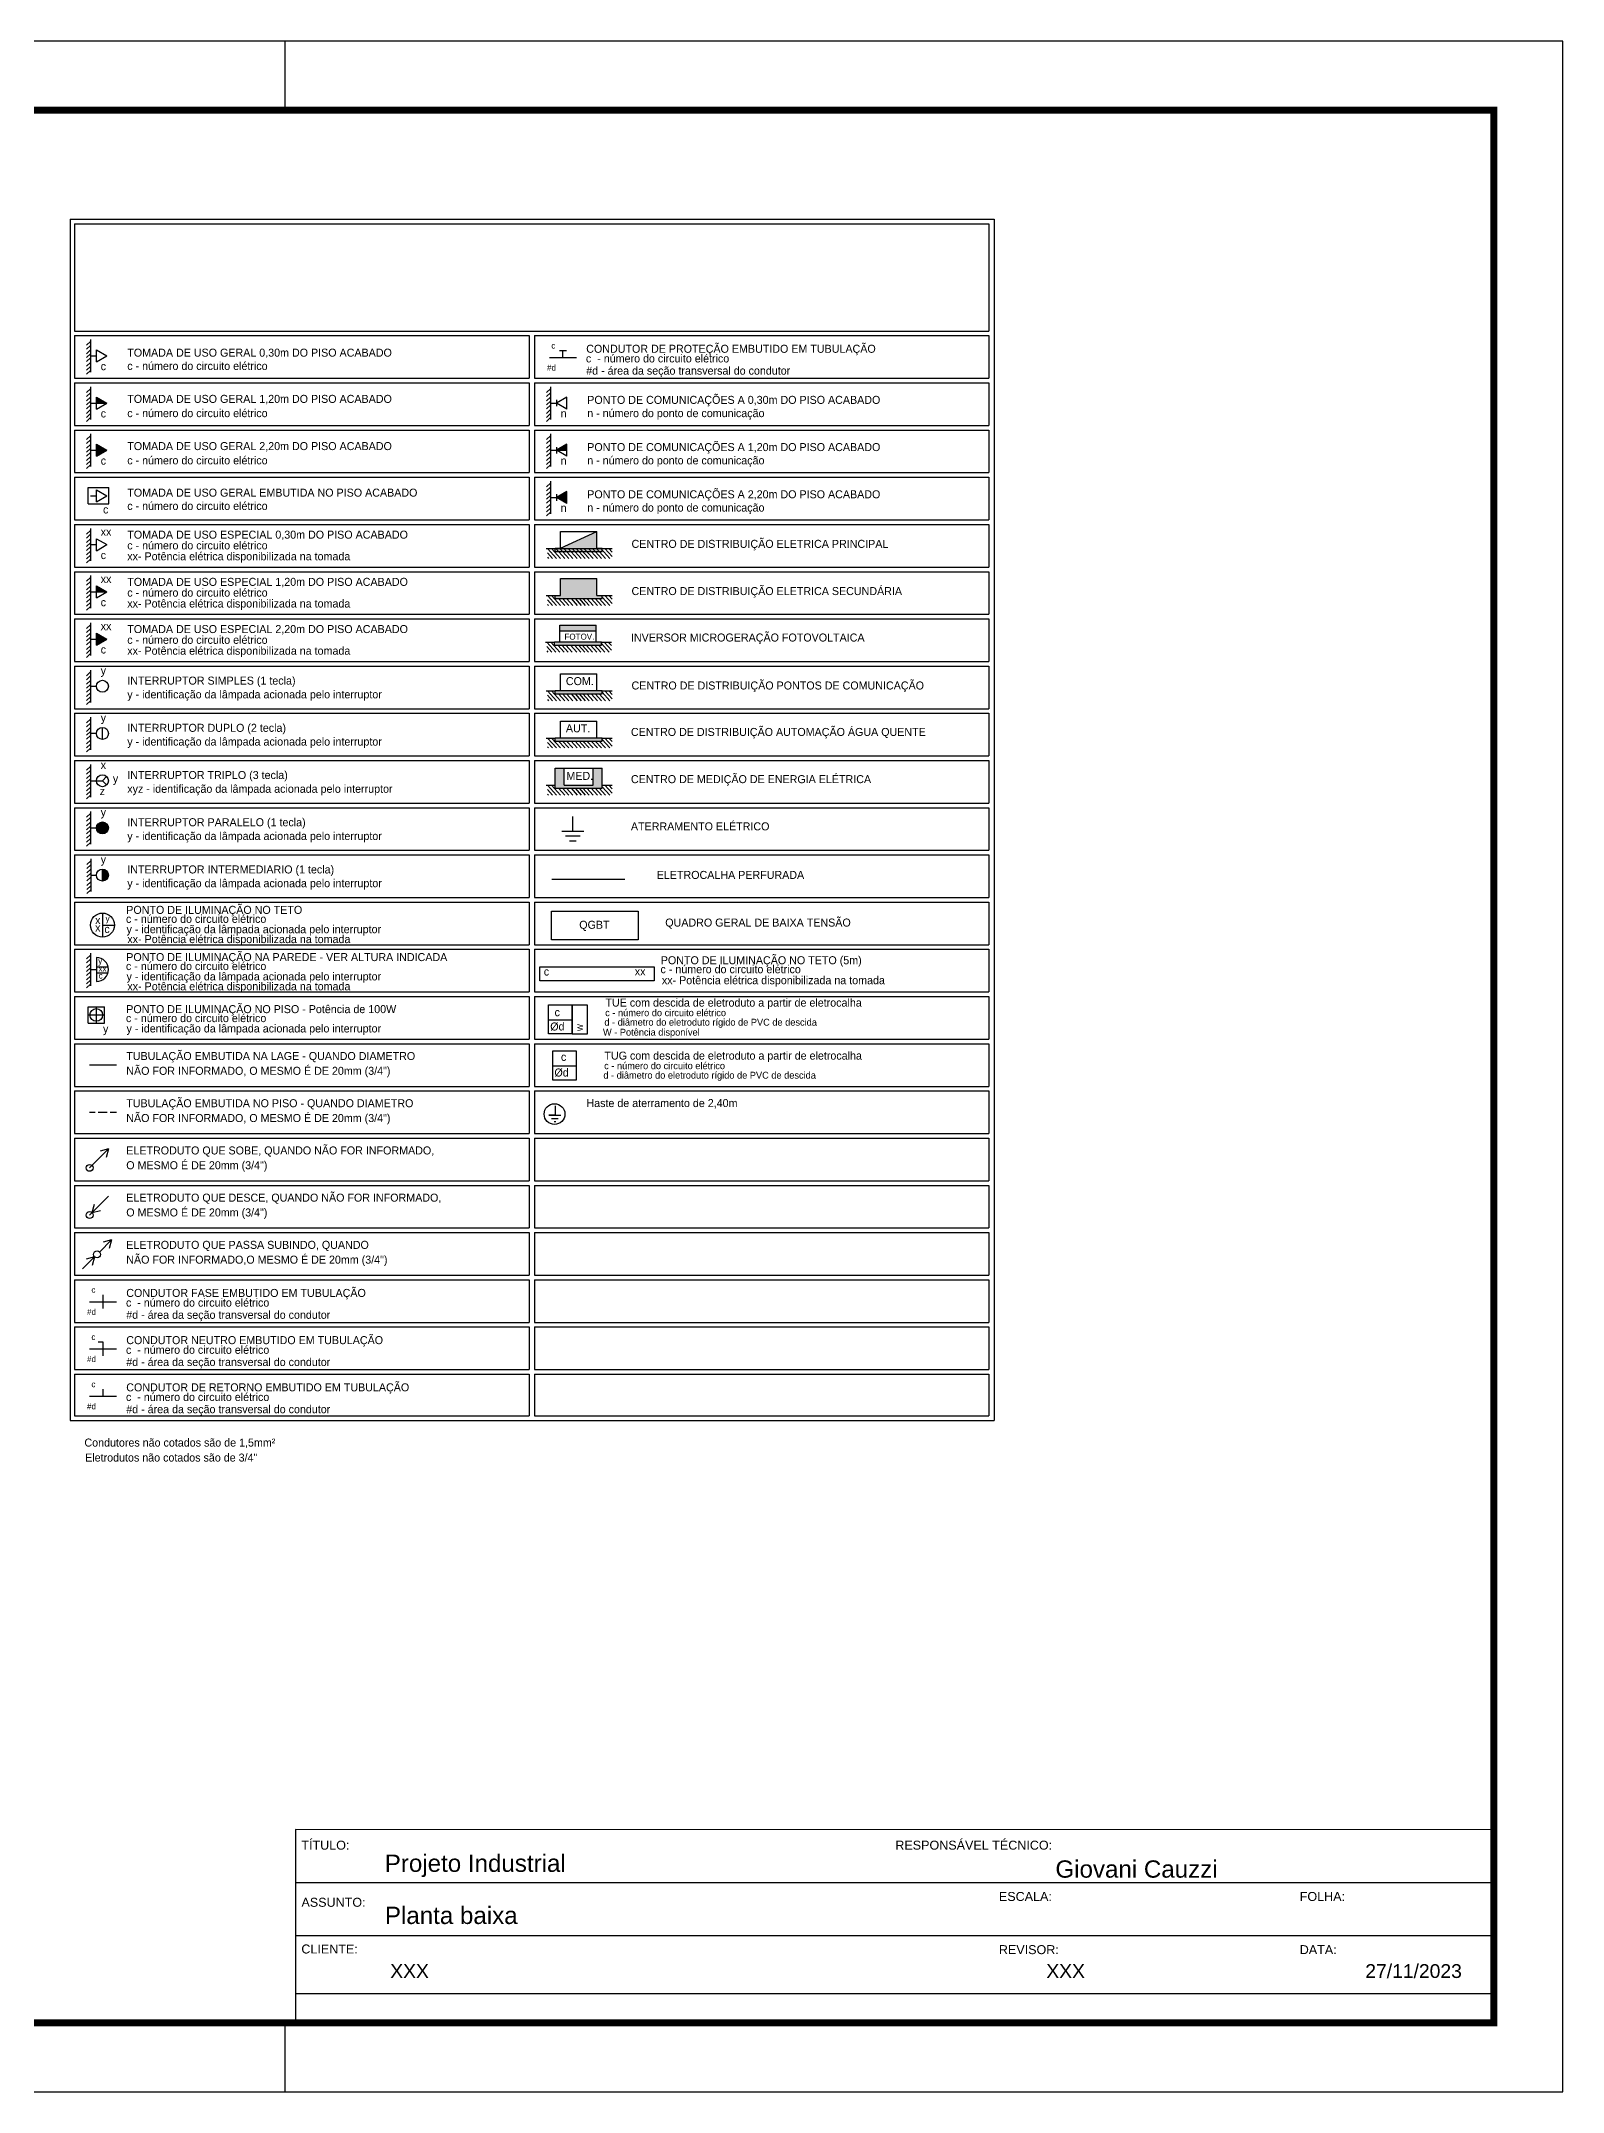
# Model space of a CAD drawing. Extents: x -4780 to 4154, y -1673 to 3208.
# Drawn here: x 304.5 to 524.8, y -515.4 to -218.4 of the extents above; entities that cross this region are included whole.
import ezdxf

# ---------------------------------------------------------------- set-up
doc = ezdxf.new("R2010")
doc.units = 0
doc.header["$MEASUREMENT"] = 0
for name, color, linetype in [('ARQ-FOLHA', 7, 'Continuous'), ('eletrico', 3, 'Continuous'), ('ELETROCALHAS', 3, 'TRACKS'), ('ELÉTRICO', 3, 'Continuous')]:
    doc.layers.add(name, color=color, linetype=linetype)
doc.styles.add('ARIAL', font='txt', dxfattribs={"height": 0.35277})
doc.styles.add('REGUA80', font='GOTHIC.TTF')
doc.linetypes.add('TRACKS', pattern='A,0.15,[130,ltypeshp.shx,S=0.25,R=0,X=0,Y=0],0.15', length=0.3)

# ---------------------------------------------------------------- blocks, each defined once
blk = doc.blocks.new('FOLHA A3')
at = {"layer": 'ARQ-FOLHA'}
for p, q in [((420, 0), (0, 0)), ((235, -10), (235, 0)), ((420, -297), (420, 0)), ((235, -297), (235, -287)), ((0, -297), (420, -297))]:
    blk.add_line(p, q, dxfattribs=at)
at = {"layer": 'ARQ-FOLHA', "const_width": 1}
blk.add_lwpolyline([(410, -10), (25, -10), (25, -287), (410, -287), (410, -10)], dxfattribs=at)
blk = doc.blocks.new('folha Legenda')
at = {"layer": 'eletrico'}
for p, q in [((2333.451, 933.488), (2333.451, 910.966)), ((2333.451, 933.488), (2350.776, 933.488)), ((2333.538, 933.401), (2350.676, 933.401)), ((2333.538, 933.401), (2333.538, 931.393)), ((2350.676, 933.401), (2350.676, 931.393)), ((2350.776, 933.488), (2350.776, 910.966)), ((2333.538, 931.393), (2350.676, 931.393)), ((2333.538, 931.307), (2333.538, 930.508)), ((2333.538, 931.307), (2342.061, 931.307)), ((2342.061, 931.307), (2342.061, 930.508)), ((2342.161, 931.307), (2350.676, 931.307)), ((2342.161, 931.307), (2342.161, 930.508)), ((2350.676, 931.307), (2350.676, 930.508)), ((2333.538, 930.508), (2342.061, 930.508)), ((2333.538, 930.422), (2342.061, 930.422)), ((2333.538, 930.422), (2333.538, 929.623)), ((2342.061, 930.422), (2342.061, 929.623)), ((2342.161, 930.508), (2350.676, 930.508)), ((2342.161, 930.422), (2350.676, 930.422)), ((2342.161, 930.422), (2342.161, 929.623)), ((2350.676, 930.422), (2350.676, 929.623)), ((2333.538, 929.623), (2342.061, 929.623)), ((2333.538, 929.537), (2342.061, 929.537)), ((2333.538, 929.537), (2333.538, 928.738)), ((2342.061, 929.537), (2342.061, 928.738)), ((2342.161, 929.623), (2350.676, 929.623)), ((2342.161, 929.537), (2350.676, 929.537)), ((2342.161, 929.537), (2342.161, 928.738)), ((2350.676, 929.537), (2350.676, 928.738)), ((2333.538, 928.738), (2342.061, 928.738)), ((2342.161, 928.738), (2350.676, 928.738)), ((2333.538, 928.651), (2342.061, 928.651)), ((2333.538, 928.651), (2333.538, 927.853)), ((2342.061, 928.651), (2342.061, 927.853)), ((2342.161, 928.651), (2350.676, 928.651)), ((2342.161, 928.651), (2342.161, 927.853)), ((2350.676, 928.651), (2350.676, 927.853)), ((2333.538, 927.853), (2342.061, 927.853)), ((2333.538, 927.766), (2342.061, 927.766)), ((2333.538, 927.766), (2333.538, 926.967)), ((2342.061, 927.766), (2342.061, 926.967)), ((2342.161, 927.853), (2350.676, 927.853)), ((2342.161, 927.766), (2350.676, 927.766)), ((2342.161, 927.766), (2342.161, 926.967)), ((2350.676, 927.766), (2350.676, 926.967)), ((2333.538, 926.967), (2342.061, 926.967)), ((2333.538, 926.881), (2342.061, 926.881)), ((2333.538, 926.881), (2333.538, 926.082)), ((2342.061, 926.881), (2342.061, 926.082)), ((2342.161, 926.967), (2350.676, 926.967)), ((2342.161, 926.881), (2350.676, 926.881)), ((2342.161, 926.881), (2342.161, 926.082)), ((2350.676, 926.881), (2350.676, 926.082)), ((2333.538, 926.082), (2342.061, 926.082)), ((2342.161, 926.082), (2350.676, 926.082)), ((2333.538, 925.996), (2342.061, 925.996)), ((2333.538, 925.996), (2333.538, 925.197)), ((2342.061, 925.996), (2342.061, 925.197)), ((2342.161, 925.996), (2350.676, 925.996)), ((2342.161, 925.996), (2342.161, 925.197)), ((2350.676, 925.996), (2350.676, 925.197)), ((2333.538, 925.197), (2342.061, 925.197)), ((2333.538, 925.111), (2342.061, 925.111)), ((2333.538, 925.111), (2333.538, 924.312)), ((2342.061, 925.111), (2342.061, 924.312)), ((2342.161, 925.197), (2350.676, 925.197)), ((2342.161, 925.111), (2350.676, 925.111)), ((2342.161, 925.111), (2342.161, 924.312)), ((2350.676, 925.111), (2350.676, 924.312)), ((2333.538, 924.312), (2342.061, 924.312)), ((2333.538, 924.226), (2342.061, 924.226)), ((2333.538, 924.226), (2333.538, 923.427)), ((2342.061, 924.226), (2342.061, 923.427)), ((2342.161, 924.312), (2350.676, 924.312)), ((2342.161, 924.226), (2350.676, 924.226)), ((2342.161, 924.226), (2342.161, 923.427)), ((2350.676, 924.226), (2350.676, 923.427)), ((2333.538, 923.427), (2342.061, 923.427)), ((2333.538, 923.341), (2342.061, 923.341)), ((2333.538, 923.341), (2333.538, 922.542)), ((2342.061, 923.341), (2342.061, 922.542)), ((2342.161, 923.427), (2350.676, 923.427)), ((2342.161, 923.341), (2350.676, 923.341)), ((2342.161, 923.341), (2342.161, 922.542)), ((2350.676, 923.341), (2350.676, 922.542)), ((2333.538, 922.542), (2342.061, 922.542)), ((2333.538, 922.455), (2342.061, 922.455)), ((2333.538, 922.455), (2333.538, 921.657)), ((2342.061, 922.455), (2342.061, 921.657)), ((2342.161, 922.542), (2350.676, 922.542)), ((2342.161, 922.455), (2350.676, 922.455)), ((2342.161, 922.455), (2342.161, 921.657)), ((2350.676, 922.455), (2350.676, 921.657)), ((2333.538, 921.657), (2342.061, 921.657)), ((2333.538, 921.57), (2342.061, 921.57)), ((2333.538, 921.57), (2333.538, 920.771)), ((2342.061, 921.57), (2342.061, 920.771)), ((2342.161, 921.657), (2350.676, 921.657)), ((2342.161, 921.57), (2350.676, 921.57)), ((2342.161, 921.57), (2342.161, 920.771)), ((2350.676, 921.57), (2350.676, 920.771)), ((2333.538, 920.771), (2342.061, 920.771)), ((2333.538, 920.685), (2342.061, 920.685)), ((2333.538, 920.685), (2333.538, 919.886)), ((2342.061, 920.685), (2342.061, 919.886)), ((2342.161, 920.771), (2350.676, 920.771)), ((2342.161, 920.685), (2350.676, 920.685)), ((2342.161, 920.685), (2342.161, 919.886)), ((2350.676, 920.685), (2350.676, 919.886)), ((2333.538, 919.886), (2342.061, 919.886)), ((2342.161, 919.886), (2350.676, 919.886)), ((2333.538, 919.8), (2342.061, 919.8)), ((2333.538, 919.8), (2333.538, 919.001)), ((2342.061, 919.8), (2342.061, 919.001)), ((2342.161, 919.8), (2350.676, 919.8)), ((2342.161, 919.8), (2342.161, 919.001)), ((2350.676, 919.8), (2350.676, 919.001)), ((2333.538, 919.001), (2342.061, 919.001)), ((2333.538, 918.915), (2342.061, 918.915)), ((2333.538, 918.915), (2333.538, 918.116)), ((2342.061, 918.915), (2342.061, 918.116)), ((2342.161, 919.001), (2350.676, 919.001)), ((2342.161, 918.915), (2350.676, 918.915)), ((2342.161, 918.915), (2342.161, 918.116)), ((2350.676, 918.915), (2350.676, 918.116)), ((2333.538, 918.116), (2342.061, 918.116)), ((2333.538, 918.03), (2342.061, 918.03)), ((2333.538, 918.03), (2333.538, 917.231)), ((2342.061, 918.03), (2342.061, 917.231)), ((2342.161, 918.116), (2350.676, 918.116)), ((2342.161, 918.03), (2350.676, 918.03)), ((2342.161, 918.03), (2342.161, 917.231)), ((2350.676, 918.03), (2350.676, 917.231)), ((2333.538, 917.231), (2342.061, 917.231)), ((2342.161, 917.231), (2350.676, 917.231)), ((2333.538, 917.144), (2342.061, 917.144)), ((2333.538, 917.144), (2333.538, 916.346)), ((2342.061, 917.144), (2342.061, 916.346)), ((2342.161, 917.144), (2350.676, 917.144)), ((2342.161, 917.144), (2342.161, 916.346)), ((2350.676, 917.144), (2350.676, 916.346)), ((2333.538, 916.346), (2342.061, 916.346)), ((2333.538, 916.259), (2342.061, 916.259)), ((2333.538, 916.259), (2333.538, 915.461)), ((2342.061, 916.259), (2342.061, 915.461)), ((2342.161, 916.346), (2350.676, 916.346)), ((2342.161, 916.259), (2350.676, 916.259)), ((2342.161, 916.259), (2342.161, 915.461)), ((2350.676, 916.259), (2350.676, 915.461)), ((2333.538, 915.461), (2342.061, 915.461)), ((2333.538, 915.374), (2342.061, 915.374)), ((2333.538, 915.374), (2333.538, 914.575)), ((2342.061, 915.374), (2342.061, 914.575)), ((2342.161, 915.461), (2350.676, 915.461)), ((2342.161, 915.374), (2350.676, 915.374)), ((2342.161, 915.374), (2342.161, 914.575)), ((2350.676, 915.374), (2350.676, 914.575)), ((2333.538, 914.575), (2342.061, 914.575)), ((2333.538, 914.489), (2342.061, 914.489)), ((2333.538, 914.489), (2333.538, 913.69)), ((2342.061, 914.489), (2342.061, 913.69)), ((2342.161, 914.575), (2350.676, 914.575)), ((2342.161, 914.489), (2350.676, 914.489)), ((2342.161, 914.489), (2342.161, 913.69)), ((2350.676, 914.489), (2350.676, 913.69)), ((2333.538, 913.69), (2342.061, 913.69)), ((2333.538, 913.604), (2342.061, 913.604)), ((2333.538, 913.604), (2333.538, 912.805)), ((2342.061, 913.604), (2342.061, 912.805)), ((2342.161, 913.69), (2350.676, 913.69)), ((2342.161, 913.604), (2350.676, 913.604)), ((2342.161, 913.604), (2342.161, 912.805)), ((2350.676, 913.604), (2350.676, 912.805)), ((2333.538, 912.805), (2342.061, 912.805)), ((2333.538, 912.719), (2342.061, 912.719)), ((2333.538, 912.719), (2333.538, 911.92)), ((2342.061, 912.719), (2342.061, 911.92)), ((2342.161, 912.805), (2350.676, 912.805)), ((2342.161, 912.719), (2350.676, 912.719)), ((2342.161, 912.719), (2342.161, 911.92)), ((2350.676, 912.719), (2350.676, 911.92)), ((2333.538, 911.92), (2342.061, 911.92)), ((2333.538, 911.834), (2342.061, 911.834)), ((2333.538, 911.834), (2333.538, 911.052)), ((2342.061, 911.834), (2342.061, 911.052)), ((2342.161, 911.92), (2350.676, 911.92)), ((2342.161, 911.834), (2342.161, 911.052)), ((2342.161, 911.834), (2350.676, 911.834)), ((2342.161, 911.834), (2342.161, 911.052)), ((2350.676, 911.834), (2350.676, 911.052)), ((2333.538, 911.052), (2342.061, 911.052)), ((2342.161, 911.052), (2350.676, 911.052)), ((2333.451, 910.966), (2350.776, 910.966))]:
    blk.add_line(p, q, dxfattribs=at)
blk = doc.blocks.new('parede')
at = {"layer": 'eletrico'}
for p, q in [((2333.834, 931.196), (2333.758, 931.127)), ((2333.834, 931.122), (2333.758, 931.052)), ((2333.834, 931.038), (2333.758, 930.968)), ((2333.834, 931.233), (2333.834, 930.622)), ((2333.834, 930.963), (2333.758, 930.894)), ((2333.834, 930.888), (2333.758, 930.819)), ((2333.834, 930.804), (2333.758, 930.735)), ((2333.834, 930.73), (2333.758, 930.66)), ((2333.834, 930.655), (2333.758, 930.585))]:
    blk.add_line(p, q, dxfattribs=at)
blk = doc.blocks.new('tomada 0.3m')
at = {"layer": 'eletrico'}
for p, q in [((2333.947, 930.815), (2333.947, 931.04)), ((2333.947, 931.04), (2334.141, 930.928)), ((2333.834, 930.928), (2333.947, 930.928)), ((2333.947, 930.815), (2334.141, 930.928))]:
    blk.add_line(p, q, dxfattribs=at)
blk = doc.blocks.new('tomada 1.2m')
at = {"layer": 'eletrico'}
h = blk.add_hatch(color=256, dxfattribs=at)
h.dxf.hatch_style = 1
h.paths.add_polyline_path([(2334.141, 930.043), (2333.947, 930.155), (2333.947, 930.043)])
for p, q in [((2333.834, 930.043), (2334.141, 930.043)), ((2333.947, 929.93), (2333.947, 930.155)), ((2333.947, 930.155), (2334.141, 930.043)), ((2333.947, 929.93), (2334.141, 930.043))]:
    blk.add_line(p, q, dxfattribs=at)
blk = doc.blocks.new('tomada 2.2m')
at = {"layer": 'eletrico'}
h = blk.add_hatch(color=256, dxfattribs=at)
h.dxf.hatch_style = 1
h.paths.add_polyline_path([(2333.947, 929.27), (2333.947, 929.045), (2334.141, 929.157)])
for p, q in [((2333.834, 929.157), (2333.947, 929.157)), ((2333.947, 929.045), (2333.947, 929.27)), ((2333.947, 929.27), (2334.141, 929.157)), ((2333.947, 929.045), (2334.141, 929.157))]:
    blk.add_line(p, q, dxfattribs=at)
blk = doc.blocks.new('interruptor simples')
at = {"layer": 'eletrico'}
blk.add_line((2333.834, 925.617), (2333.947, 925.617), dxfattribs=at)
blk.add_circle((2334.059, 925.617), 0.112, dxfattribs=at)
blk = doc.blocks.new('interruptor paralelo')
at = {"layer": 'eletrico'}
h = blk.add_hatch(color=256, dxfattribs=at)
h.dxf.hatch_style = 1
h.paths.add_polyline_path([(2334.171, 922.961, 1), (2333.947, 922.961, 1)])
blk.add_line((2333.834, 922.961), (2333.947, 922.961), dxfattribs=at)
blk.add_circle((2334.059, 922.961), 0.112, dxfattribs=at)
blk = doc.blocks.new('interruptor intermediario')
at = {"layer": 'eletrico'}
h = blk.add_hatch(color=256, dxfattribs=at)
h.dxf.hatch_style = 1
h.paths.add_polyline_path([(2334.059, 922.189), (2334.059, 921.964, 0.414214), (2334.171, 922.076, 0.414214)])
for p, q in [((2334.059, 921.964), (2334.059, 922.189)), ((2333.834, 922.076), (2333.947, 922.076))]:
    blk.add_line(p, q, dxfattribs=at)
blk.add_circle((2334.059, 922.076), 0.112, dxfattribs=at)
blk = doc.blocks.new('ponto de iluminação no teto')
at = {"layer": 'eletrico'}
for p, q in [((2334.059, 921.365), (2334.059, 920.915)), ((2334.059, 921.14), (2334.284, 921.14))]:
    blk.add_line(p, q, dxfattribs=at)
blk.add_circle((2334.059, 921.14), 0.225, dxfattribs=at)
blk = doc.blocks.new('ponto de iluminação na parede')
at = {"layer": 'eletrico'}
for p, q in [((2333.834, 920.306), (2333.947, 920.306)), ((2333.947, 920.531), (2333.947, 920.081)), ((2333.947, 920.36), (2334.165, 920.36)), ((2333.947, 920.245), (2334.163, 920.245))]:
    blk.add_line(p, q, dxfattribs=at)
blk.add_arc((2333.947, 920.306), 0.225, 270, 90, dxfattribs=at)
blk = doc.blocks.new('eletroduto que sobe')
at = {"layer": 'eletrico'}
for p, q in [((2333.819, 917.473), (2334.174, 917.828)), ((2334.174, 917.828), (2334.014, 917.785)), ((2334.174, 917.828), (2334.131, 917.668))]:
    blk.add_line(p, q, dxfattribs=at)
blk.add_circle((2333.819, 917.473), 0.0643, dxfattribs=at)
blk = doc.blocks.new('eletroduto que desce')
at = {"layer": 'eletrico'}
for p, q in [((2333.819, 916.588), (2334.174, 916.942)), ((2333.864, 916.633), (2333.907, 916.793)), ((2333.864, 916.633), (2334.024, 916.676))]:
    blk.add_line(p, q, dxfattribs=at)
blk.add_circle((2333.819, 916.588), 0.0643, dxfattribs=at)
blk = doc.blocks.new('eletroduto que passa subindo')
at = {"layer": 'eletrico'}
for p, q in [((2334.003, 915.895), (2334.23, 916.122)), ((2334.23, 916.122), (2334.07, 916.08)), ((2334.23, 916.122), (2334.187, 915.963)), ((2333.685, 915.578), (2333.912, 915.805)), ((2333.912, 915.805), (2333.752, 915.762)), ((2333.912, 915.805), (2333.869, 915.645))]:
    blk.add_line(p, q, dxfattribs=at)
blk.add_circle((2333.958, 915.85), 0.0643, dxfattribs=at)
blk = doc.blocks.new('ponto comunicacao 30cm')
at = {"layer": 'eletrico'}
for p, q in [((2342.764, 931.04), (2342.57, 930.928)), ((2342.764, 930.815), (2342.764, 931.04)), ((2342.457, 930.928), (2342.57, 930.928)), ((2342.764, 930.815), (2342.57, 930.928)), ((2342.571, 930.988), (2342.571, 930.868))]:
    blk.add_line(p, q, dxfattribs=at)
blk = doc.blocks.new('ponto comunicacao 120cm')
at = {"layer": 'eletrico'}
h = blk.add_hatch(color=256, dxfattribs=at)
h.dxf.hatch_style = 1
h.paths.add_polyline_path([(2342.764, 930.155), (2342.571, 930.043), (2342.571, 930.043), (2342.764, 930.043)])
for p, q in [((2342.457, 930.043), (2342.764, 930.043)), ((2342.764, 930.155), (2342.57, 930.043)), ((2342.764, 929.93), (2342.57, 930.043)), ((2342.571, 930.102), (2342.571, 929.983)), ((2342.764, 929.93), (2342.764, 930.155))]:
    blk.add_line(p, q, dxfattribs=at)
blk = doc.blocks.new('ponto comunicacao 220cm')
at = {"layer": 'eletrico'}
h = blk.add_hatch(color=256, dxfattribs=at)
h.dxf.hatch_style = 1
h.paths.add_polyline_path([(2342.764, 929.27), (2342.571, 929.158), (2342.571, 929.157), (2342.764, 929.045)])
for p, q in [((2342.457, 929.157), (2342.57, 929.157)), ((2342.764, 929.27), (2342.57, 929.157)), ((2342.764, 929.045), (2342.57, 929.157)), ((2342.571, 929.217), (2342.571, 929.097)), ((2342.764, 929.045), (2342.764, 929.27))]:
    blk.add_line(p, q, dxfattribs=at)
blk = doc.blocks.new('tomada no piso')
at = {"layer": 'eletrico'}
for p, q in [((2333.789, 928.46), (2334.179, 928.46)), ((2333.789, 928.153), (2333.789, 928.46)), ((2333.947, 928.191), (2333.947, 928.415)), ((2333.947, 928.415), (2334.141, 928.303)), ((2334.179, 928.153), (2334.179, 928.46)), ((2333.789, 928.153), (2334.179, 928.153)), ((2333.834, 928.303), (2333.947, 928.303)), ((2333.947, 928.191), (2334.141, 928.303))]:
    blk.add_line(p, q, dxfattribs=at)
blk = doc.blocks.new('CD eletrica principal')
at = {"layer": 'eletrico'}
h = blk.add_hatch(color=256, dxfattribs=at)
h.dxf.hatch_style = 1
h.paths.add_polyline_path([(2343.237, 928.064), (2343.237, 928.124), (2343.135, 928.124), (2343.135, 928.44), (2342.457, 928.124), (2342.355, 928.124), (2342.355, 928.064)])
for p, q in [((2342.457, 928.44), (2343.135, 928.44)), ((2342.457, 928.124), (2342.457, 928.44)), ((2342.457, 928.124), (2343.135, 928.44)), ((2343.135, 928.124), (2343.135, 928.44)), ((2342.355, 928.124), (2342.457, 928.124)), ((2342.355, 928.064), (2342.355, 928.124)), ((2342.355, 928.064), (2343.237, 928.064)), ((2343.135, 928.124), (2343.237, 928.124)), ((2343.237, 928.064), (2343.237, 928.124))]:
    blk.add_line(p, q, dxfattribs=at)
blk = doc.blocks.new('cd eletrica secundaria')
at = {"layer": 'eletrico'}
h = blk.add_hatch(color=256, dxfattribs=at)
h.dxf.hatch_style = 1
h.paths.add_polyline_path([(2342.457, 927.555), (2342.457, 927.239), (2342.355, 927.239), (2342.355, 927.179), (2343.237, 927.179), (2343.237, 927.239), (2343.135, 927.239), (2343.135, 927.555)])
for p, q in [((2342.457, 927.555), (2343.135, 927.555)), ((2342.457, 927.239), (2342.457, 927.555)), ((2343.135, 927.239), (2343.135, 927.555)), ((2342.355, 927.239), (2342.457, 927.239)), ((2342.355, 927.179), (2342.355, 927.239)), ((2342.355, 927.179), (2343.237, 927.179)), ((2343.135, 927.239), (2343.237, 927.239)), ((2343.237, 927.179), (2343.237, 927.239))]:
    blk.add_line(p, q, dxfattribs=at)
blk = doc.blocks.new('Central de comunicações')
at = {"layer": 'eletrico'}
h = blk.add_hatch(color=256, dxfattribs=at)
h.dxf.hatch_style = 1
h.paths.add_polyline_path([(2342.546, 926.349), (2342.546, 926.289), (2343.428, 926.289), (2343.428, 926.349), (2343.326, 926.349)])
for p, q in [((2342.648, 926.665), (2343.326, 926.665)), ((2342.648, 926.349), (2342.648, 926.665)), ((2343.326, 926.349), (2343.326, 926.665)), ((2342.546, 926.349), (2343.326, 926.349)), ((2342.546, 926.289), (2342.546, 926.349)), ((2342.546, 926.289), (2343.428, 926.289)), ((2343.326, 926.349), (2343.428, 926.349)), ((2343.428, 926.289), (2343.428, 926.349))]:
    blk.add_line(p, q, dxfattribs=at)
at = {"layer": 'eletrico', "style": 'REGUA80'}
blk.add_text('COM.', height=0.15, dxfattribs=at).set_placement((2342.747, 926.453))
blk = doc.blocks.new('Central de automação')
at = {"layer": 'eletrico'}
h = blk.add_hatch(color=256, dxfattribs=at)
h.dxf.hatch_style = 1
h.paths.add_polyline_path([(2342.546, 925.464), (2342.546, 925.404), (2343.428, 925.404), (2343.428, 925.464), (2343.326, 925.464)])
for p, q in [((2342.648, 925.78), (2343.326, 925.78)), ((2342.648, 925.464), (2342.648, 925.78)), ((2343.326, 925.464), (2343.326, 925.78)), ((2342.546, 925.464), (2343.326, 925.464)), ((2342.546, 925.404), (2342.546, 925.464)), ((2342.546, 925.404), (2343.428, 925.404)), ((2343.326, 925.464), (2343.428, 925.464)), ((2343.428, 925.404), (2343.428, 925.464))]:
    blk.add_line(p, q, dxfattribs=at)
at = {"layer": 'eletrico', "style": 'REGUA80'}
blk.add_text('AUT.', height=0.15, dxfattribs=at).set_placement((2342.747, 925.568))
blk = doc.blocks.new('Inversor geração  fotovoltaica')
at = {"layer": 'eletrico'}
h = blk.add_hatch(color=256, dxfattribs=at)
h.dxf.hatch_style = 1
h.paths.add_polyline_path([(2342.648, 926.823), (2342.648, 926.716), (2343.326, 926.716), (2343.326, 926.823)])
h = blk.add_hatch(color=256, dxfattribs=at)
h.dxf.hatch_style = 1
h.paths.add_polyline_path([(2342.546, 926.506), (2342.546, 926.447), (2343.428, 926.447), (2343.428, 926.506), (2343.326, 926.506)])
for p, q in [((2342.648, 926.823), (2343.326, 926.823)), ((2342.648, 926.506), (2342.648, 926.823)), ((2343.326, 926.506), (2343.326, 926.823)), ((2342.377, 926.504), (2342.546, 926.504)), ((2342.4, 926.504), (2342.57, 926.317)), ((2342.4, 926.421), (2342.495, 926.317)), ((2342.475, 926.504), (2342.644, 926.317)), ((2342.546, 926.506), (2343.326, 926.506)), ((2342.546, 926.447), (2342.546, 926.506)), ((2342.546, 926.447), (2343.428, 926.447)), ((2342.61, 926.447), (2342.728, 926.317)), ((2342.648, 926.716), (2343.326, 926.716)), ((2342.685, 926.447), (2342.803, 926.317)), ((2342.76, 926.447), (2342.878, 926.317)), ((2342.844, 926.447), (2342.962, 926.317)), ((2342.919, 926.447), (2343.036, 926.317)), ((2342.994, 926.447), (2343.111, 926.317)), ((2343.063, 926.447), (2343.181, 926.317)), ((2343.138, 926.447), (2343.256, 926.317)), ((2343.222, 926.447), (2343.339, 926.317)), ((2343.296, 926.447), (2343.414, 926.317)), ((2343.326, 926.506), (2343.428, 926.506)), ((2343.371, 926.447), (2343.489, 926.317)), ((2343.428, 926.447), (2343.428, 926.506)), ((2343.428, 926.504), (2343.615, 926.504)), ((2343.428, 926.476), (2343.573, 926.317)), ((2343.478, 926.504), (2343.615, 926.353)), ((2343.553, 926.504), (2343.615, 926.436)), ((2342.4, 926.339), (2342.42, 926.317))]:
    blk.add_line(p, q, dxfattribs=at)
at = {"layer": 'eletrico', "style": 'REGUA80'}
blk.add_text('FOTOV.', height=0.1125, dxfattribs=at).set_placement((2342.732, 926.549))
blk = doc.blocks.new('Centro de medição')
at = {"layer": 'eletrico'}
h = blk.add_hatch(color=256, dxfattribs=at)
h.dxf.hatch_style = 1
h.paths.add_polyline_path([(2342.546, 923.765), (2342.546, 923.705), (2343.428, 923.705), (2343.428, 923.765), (2343.428, 924.081), (2343.257, 924.081), (2343.257, 923.765), (2342.717, 923.765), (2342.717, 924.081), (2342.546, 924.081)])
for p, q in [((2342.546, 924.081), (2343.428, 924.081)), ((2342.546, 923.765), (2342.546, 924.081)), ((2342.546, 923.705), (2342.546, 923.765)), ((2342.546, 923.705), (2343.428, 923.705)), ((2342.717, 923.765), (2342.717, 924.081)), ((2342.717, 923.765), (2343.257, 923.765)), ((2343.257, 923.765), (2343.257, 924.081)), ((2343.428, 923.765), (2343.428, 924.081)), ((2343.428, 923.705), (2343.428, 923.765))]:
    blk.add_line(p, q, dxfattribs=at)
at = {"layer": 'eletrico', "style": 'REGUA80'}
blk.add_text('MED.', height=0.15, dxfattribs=at).set_placement((2342.757, 923.863))
blk = doc.blocks.new('aterramento')
at = {"layer": 'eletrico'}
for p, q in [((2342.878, 922.903), (2342.878, 923.174)), ((2342.67, 922.903), (2343.086, 922.903)), ((2342.741, 922.812), (2343.014, 922.812)), ((2342.812, 922.72), (2342.943, 922.72))]:
    blk.add_line(p, q, dxfattribs=at)
blk = doc.blocks.new('interruptor duplo')
at = {"layer": 'eletrico'}
for p, q in [((2359.466, 923.847), (2359.353, 923.847)), ((2359.578, 923.734), (2359.578, 923.959))]:
    blk.add_line(p, q, dxfattribs=at)
blk.add_circle((2359.578, 923.847), 0.112, dxfattribs=at)
blk = doc.blocks.new('iluminacao de piso')
at = {"layer": 'eletrico'}
for p, q in [((2359.308, 918.723), (2359.615, 918.723)), ((2359.308, 918.417), (2359.308, 918.723)), ((2359.462, 918.723), (2359.462, 918.417)), ((2359.615, 918.417), (2359.615, 918.723)), ((2359.308, 918.57), (2359.615, 918.57)), ((2359.308, 918.417), (2359.615, 918.417))]:
    blk.add_line(p, q, dxfattribs=at)
blk.add_circle((2359.462, 918.57), 0.119, dxfattribs=at)

msp = doc.modelspace()

# ---------------------------------------------------------------- linework, layer by layer
at = {"layer": 'ARQ-FOLHA'}
for p, q in [((514.82, -477.47), (341.32, -477.433)), ((341.32, -477.433), (341.32, -505.424)), ((514.842, -485.133), (341.32, -485.133)), ((514.711, -492.833), (341.32, -492.833)), ((514.82, -501.235), (341.32, -501.235))]:
    msp.add_line(p, q, dxfattribs=at)
at = {"layer": 'eletrico'}
for p, q in [((378.095, -264.269), (381.972, -264.269)), ((380.53, -263.276), (379.537, -263.276)), ((380.034, -264.269), (380.034, -263.276)), ((377.596, -291.897), (387.154, -291.897)), ((377.772, -291.897), (379.082, -293.34)), ((377.772, -292.534), (378.504, -293.34)), ((377.772, -293.17), (377.926, -293.34)), ((378.35, -291.897), (379.66, -293.34)), ((378.997, -291.897), (380.307, -293.34)), ((379.575, -291.897), (380.885, -293.34)), ((380.153, -291.897), (381.463, -293.34)), ((380.8, -291.897), (382.11, -293.34)), ((381.378, -291.897), (382.688, -293.34)), ((381.956, -291.897), (383.266, -293.34)), ((382.492, -291.897), (383.802, -293.34)), ((383.07, -291.897), (384.381, -293.34)), ((383.717, -291.897), (385.027, -293.34)), ((384.295, -291.897), (385.605, -293.34)), ((384.873, -291.897), (386.184, -293.34)), ((385.52, -291.897), (386.83, -293.34)), ((386.098, -291.897), (387.154, -293.06)), ((386.676, -291.897), (387.154, -292.424)), ((377.596, -298.734), (378.898, -298.734)), ((377.772, -298.734), (379.082, -300.176)), ((377.772, -299.37), (378.504, -300.176)), ((378.35, -298.734), (379.66, -300.176)), ((379.398, -299.175), (380.307, -300.176)), ((379.976, -299.175), (380.885, -300.176)), ((380.554, -299.175), (381.463, -300.176)), ((381.201, -299.175), (382.11, -300.176)), ((381.779, -299.175), (382.688, -300.176)), ((382.357, -299.175), (383.266, -300.176)), ((382.893, -299.175), (383.802, -300.176)), ((383.471, -299.175), (384.381, -300.176)), ((384.118, -299.175), (385.027, -300.176)), ((384.696, -299.175), (385.605, -300.176)), ((385.274, -299.175), (386.184, -300.176)), ((385.715, -298.734), (387.154, -298.734)), ((385.715, -298.949), (386.83, -300.176)), ((386.098, -298.734), (387.154, -299.896)), ((386.676, -298.734), (387.154, -299.26)), ((377.772, -300.006), (377.926, -300.176)), ((377.596, -312.522), (378.898, -312.522)), ((377.772, -312.522), (379.082, -313.964)), ((377.772, -313.158), (378.504, -313.964)), ((377.772, -313.794), (377.926, -313.964)), ((378.35, -312.522), (379.66, -313.964)), ((379.398, -312.964), (380.307, -313.964)), ((379.976, -312.964), (380.885, -313.964)), ((380.554, -312.964), (381.463, -313.964)), ((381.201, -312.964), (382.11, -313.964)), ((381.779, -312.964), (382.688, -313.964)), ((382.357, -312.964), (383.266, -313.964)), ((382.893, -312.964), (383.802, -313.964)), ((383.471, -312.964), (384.381, -313.964)), ((384.118, -312.964), (385.027, -313.964)), ((384.696, -312.964), (385.605, -313.964)), ((385.274, -312.964), (386.184, -313.964)), ((385.715, -312.522), (387.154, -312.522)), ((385.715, -312.737), (386.83, -313.964)), ((386.098, -312.522), (387.154, -313.684)), ((386.676, -312.522), (387.154, -313.048)), ((377.596, -319.358), (378.898, -319.358)), ((377.772, -319.358), (379.082, -320.8)), ((377.772, -319.994), (378.504, -320.8)), ((377.772, -320.63), (377.926, -320.8)), ((378.35, -319.358), (379.66, -320.8)), ((379.398, -319.8), (380.307, -320.8)), ((379.976, -319.8), (380.885, -320.8)), ((380.554, -319.8), (381.463, -320.8)), ((381.201, -319.8), (382.11, -320.8)), ((381.779, -319.8), (382.688, -320.8)), ((382.357, -319.8), (383.266, -320.8)), ((382.893, -319.8), (383.802, -320.8)), ((383.471, -319.8), (384.381, -320.8)), ((384.118, -319.8), (385.027, -320.8)), ((384.696, -319.8), (385.605, -320.8)), ((385.274, -319.8), (386.184, -320.8)), ((385.715, -319.358), (387.154, -319.358)), ((385.715, -319.573), (386.83, -320.8)), ((386.098, -319.358), (387.154, -320.52)), ((386.676, -319.358), (387.154, -319.884)), ((312.486, -325.541), (313.353, -325.541)), ((313.353, -325.541), (313.961, -324.923)), ((313.353, -325.541), (313.961, -326.159)), ((377.596, -326.194), (378.898, -326.194)), ((377.772, -326.194), (379.082, -327.637)), ((378.35, -326.194), (379.66, -327.637)), ((379.398, -326.636), (380.307, -327.637)), ((379.976, -326.636), (380.885, -327.637)), ((380.554, -326.636), (381.463, -327.637)), ((381.201, -326.636), (382.11, -327.637)), ((381.779, -326.636), (382.688, -327.637)), ((382.357, -326.636), (383.266, -327.637)), ((382.893, -326.636), (383.802, -327.637)), ((383.471, -326.636), (384.381, -327.637)), ((384.118, -326.636), (385.027, -327.637)), ((384.696, -326.636), (385.605, -327.637)), ((385.274, -326.636), (386.184, -327.637)), ((385.715, -326.194), (387.154, -326.194)), ((385.715, -326.409), (386.83, -327.637)), ((386.098, -326.194), (387.154, -327.357)), ((386.676, -326.194), (387.154, -326.72)), ((377.772, -326.83), (378.504, -327.637)), ((377.772, -327.467), (377.926, -327.637)), ((375.872, -333.78), (375.925, -333.78)), ((375.872, -334.732), (375.925, -334.732)), ((311.498, -366.677), (315.374, -366.677)), ((311.498, -373.514), (312.312, -373.514)), ((312.747, -373.514), (314.028, -373.514)), ((314.463, -373.514), (315.374, -373.514)), ((313.436, -401.987), (313.436, -400.001)), ((311.498, -400.994), (315.374, -400.994)), ((313.436, -406.837), (312.734, -406.837)), ((313.436, -408.823), (313.436, -406.837)), ((311.498, -407.83), (315.374, -407.83)), ((311.498, -414.666), (315.374, -414.666)), ((313.436, -414.666), (313.436, -413.673))]:
    msp.add_line(p, q, dxfattribs=at)
at = {"layer": 'ELETROCALHAS'}
msp.add_line((378.437, -339.787), (388.971, -339.787), dxfattribs=at)
at = {"layer": 'ELÉTRICO'}
for p, q in [((377.958, -360.16), (381.34, -360.16)), ((378.565, -366.825), (381.947, -366.825)), ((378.884, -373.972), (377.976, -373.972)), ((377.976, -373.972), (378.884, -373.972)), ((378.884, -372.638), (378.884, -373.972)), ((378.884, -373.972), (378.884, -373.972)), ((378.884, -373.972), (379.72, -373.972)), ((378.388, -374.456), (379.327, -374.456)), ((378.771, -374.871), (379.014, -374.871))]:
    msp.add_line(p, q, dxfattribs=at)
for points in [[(378.371, -344.425), (390.931, -344.425), (390.931, -348.599), (378.371, -348.599)], [(376.673, -352.507), (393.231, -352.507), (393.231, -354.525), (376.673, -354.525)], [(377.958, -357.981), (381.34, -357.981), (381.34, -362.216), (377.958, -362.216)], [(381.34, -357.981), (383.553, -357.981), (383.553, -362.218), (381.34, -362.218)], [(378.565, -364.646), (381.947, -364.646), (381.947, -368.881), (378.565, -368.881)]]:
    msp.add_lwpolyline(points, close=True, dxfattribs=at)
msp.add_circle((378.81, -373.814), 1.502, dxfattribs=at)

# ---------------------------------------------------------------- block references
at = {"layer": 'ARQ-FOLHA'}
msp.add_blockref('FOLHA A3', (104.82, -218.424), dxfattribs=at)
at = {"layer": 'eletrico', "xscale": 7.723233785597521, "yscale": 7.723233785597521, "zscale": 7.723233785597521}
for name, p in [('folha Legenda', (-17713.13, -7453.787)), ('parede', (-17713.13, -7453.787)), ('tomada 0.3m', (-17713.13, -7453.787)), ('parede', (-17713.13, -7460.624)), ('tomada 1.2m', (-17713.13, -7453.787)), ('parede', (-17646.533, -7460.624)), ('ponto comunicacao 30cm', (-17713.13, -7460.624)), ('parede', (-17713.13, -7467.46)), ('parede', (-17646.533, -7467.46)), ('tomada 2.2m', (-17713.13, -7453.787)), ('ponto comunicacao 120cm', (-17713.13, -7460.624)), ('tomada no piso', (-17713.13, -7453.787)), ('parede', (-17646.533, -7474.296)), ('ponto comunicacao 220cm', (-17713.13, -7460.624)), ('parede', (-17713.13, -7481.132)), ('tomada 0.3m', (-17713.13, -7481.132)), ('CD eletrica principal', (-17711.656, -7459.992)), ('parede', (-17713.13, -7487.968)), ('cd eletrica secundaria', (-17711.656, -7459.992)), ('tomada 1.2m', (-17713.13, -7481.132)), ('parede', (-17713.13, -7494.805)), ('tomada 2.2m', (-17713.13, -7481.132)), ('Inversor geração  fotovoltaica', (-17713.218, -7461.065)), ('parede', (-17713.13, -7501.641)), ('interruptor simples', (-17713.13, -7460.624)), ('Central de comunicações', (-17713.13, -7466.909)), ('parede', (-17713.13, -7508.477)), ('Central de automação', (-17713.13, -7466.909)), ('interruptor duplo', (-17910.218, -7453.787)), ('parede', (-17713.13, -7515.313)), ('Centro de medição', (-17713.13, -7460.624)), ('interruptor simples', (-17713.13, -7474.296)), ('parede', (-17713.13, -7522.149)), ('interruptor paralelo', (-17713.13, -7460.624)), ('aterramento', (-17713.13, -7460.624)), ('parede', (-17713.071, -7528.986)), ('interruptor intermediario', (-17713.13, -7460.624)), ('ponto de iluminação no teto', (-17713.13, -7460.624)), ('parede', (-17713.13, -7542.658)), ('ponto de iluminação na parede', (-17713.13, -7460.624)), ('iluminacao de piso', (-17910.218, -7453.787)), ('eletroduto que sobe', (-17713.13, -7467.46)), ('eletroduto que desce', (-17713.13, -7467.46)), ('eletroduto que passa subindo', (-17713.13, -7467.46))]:
    msp.add_blockref(name, p, dxfattribs=at)

# ---------------------------------------------------------------- texts
at = {"layer": 'ARQ-FOLHA', "style": 'ARIAL'}
for s, height, p in [('TÍTULO:', 1.3, (342.153, -480.333)), ('Projeto Industrial', 2.5, (354.23, -483.548)), ('RESPONSÁVEL TÉCNICO:', 1.3, (428.153, -480.333)), ('Giovani Cauzzi', 2.5, (451.331, -484.388)), ('ESCALA:', 1.3, (443.149, -487.762)), ('FOLHA:', 1.3, (486.707, -487.762)), ('ASSUNTO:', 1.3, (342.169, -488.605)), ('Planta baixa', 2.5, (354.247, -491.1)), ('CLIENTE:', 1.3, (342.153, -495.37)), ('REVISOR:', 1.3, (443.149, -495.462)), ('DATA:', 1.3, (486.707, -495.462)), ('XXX', 2, (355.024, -498.915)), ('XXX', 2, (450.016, -498.915)), ('27/11/2023', 2, (496.198, -498.915))]:
    msp.add_text(s, height=height, dxfattribs=at).set_placement(p)
at = {"layer": 'eletrico', "style": 'REGUA80'}
for s, height, p in [('TOMADA DE USO GERAL 0,30m DO PISO ACABADO', 1.15849, (316.95, -264.134)), ('c', 0.869, (378.354, -262.971)), ('c  - número do circuito elétrico', 1.15849, (383.359, -264.968)), ('CONDUTOR DE PROTEÇÃO EMBUTIDO EM TUBULAÇÃO', 1.15849, (383.4, -263.569)), ('c', 1.158, (313.1, -266.099)), ('c - número do circuito elétrico', 1.15849, (316.95, -266.056)), ('#d', 0.8689, (377.722, -266.166)), ('#d - área da seção transversal do condutor', 1.15849, (383.4, -266.736)), ('TOMADA DE USO GERAL 1,20m DO PISO ACABADO', 1.15849, (316.95, -270.826)), ('PONTO DE COMUNICAÇÕES A 0,30m DO PISO ACABADO', 1.15849, (383.547, -270.97)), ('c', 1.158, (313.1, -272.935)), ('c - número do circuito elétrico', 1.15849, (316.95, -272.892)), ('n', 1.158, (379.697, -272.935)), ('n - número do ponto de comunicação', 1.15849, (383.547, -272.892)), ('c', 1.158, (313.1, -279.771)), ('TOMADA DE USO GERAL 2,20m DO PISO ACABADO', 1.15849, (316.95, -277.662)), ('c - número do circuito elétrico', 1.15849, (316.95, -279.729)), ('n', 1.158, (379.697, -279.771)), ('n - número do ponto de comunicação', 1.15849, (383.547, -279.729)), ('PONTO DE COMUNICAÇÕES A 1,20m DO PISO ACABADO', 1.15849, (383.547, -277.806)), ('TOMADA DE USO GERAL EMBUTIDA NO PISO ACABADO', 1.15849, (316.95, -284.404)), ('c - número do circuito elétrico', 1.15849, (316.95, -286.327)), ('PONTO DE COMUNICAÇÕES A 2,20m DO PISO ACABADO', 1.15849, (383.547, -284.642)), ('c', 1.158, (313.437, -286.841)), ('n', 1.158, (379.697, -286.607)), ('n - número do ponto de comunicação', 1.15849, (383.547, -286.565)), ('xx', 1.1585, (313.1, -290.068)), ('TOMADA DE USO ESPECIAL 0,30m DO PISO ACABADO', 1.15849, (316.95, -290.486)), ('c - número do circuito elétrico', 1.15849, (316.95, -292.043)), ('CENTRO DE DISTRIBUIÇÃO ELETRICA PRINCIPAL', 1.15849, (389.961, -291.821)), ('c', 1.158, (313.1, -293.444)), ('xx- Potência elétrica disponibilizada na tomada', 1.15849, (316.95, -293.622)), ('xx', 1.1585, (313.1, -296.905)), ('TOMADA DE USO ESPECIAL 1,20m DO PISO ACABADO', 1.15849, (316.95, -297.322)), ('c', 1.158, (313.1, -300.28)), ('xx- Potência elétrica disponibilizada na tomada', 1.15849, (316.95, -300.458)), ('c - número do circuito elétrico', 1.15849, (316.95, -298.879)), ('CENTRO DE DISTRIBUIÇÃO ELETRICA SECUNDÁRIA', 1.15849, (389.961, -298.657)), ('xx', 1.1585, (313.1, -303.741)), ('TOMADA DE USO ESPECIAL 2,20m DO PISO ACABADO', 1.15849, (316.95, -304.158)), ('c - número do circuito elétrico', 1.15849, (316.95, -305.716)), ('INVERSOR MICROGERAÇÃO FOTOVOLTAICA', 1.15849, (389.872, -305.384)), ('c', 1.158, (313.1, -307.116)), ('xx- Potência elétrica disponibilizada na tomada', 1.15849, (316.95, -307.294)), ('y', 1.158, (313.1, -310.157)), ('INTERRUPTOR SIMPLES (1 tecla)', 1.15849, (316.95, -311.623)), ('CENTRO DE DISTRIBUIÇÃO PONTOS DE COMUNICAÇÃO', 1.15849, (389.961, -312.33)), ('y - identificação da lâmpada acionada pelo interruptor', 1.15849, (316.95, -313.616)), ('y', 1.158, (313.1, -316.993)), ('INTERRUPTOR DUPLO (2 tecla)', 1.15849, (316.95, -318.459)), ('CENTRO DE DISTRIBUIÇÃO AUTOMAÇÃO ÁGUA QUENTE', 1.15849, (389.872, -319.056)), ('y - identificação da lâmpada acionada pelo interruptor', 1.15849, (316.95, -320.453)), ('x', 1.158, (313.1, -323.83)), ('y', 1.158, (314.861, -325.801)), ('xyz - identificação da lâmpada acionada pelo interruptor', 1.15849, (316.95, -327.289)), ('INTERRUPTOR TRIPLO (3 tecla)', 1.15849, (316.95, -325.295)), ('CENTRO DE MEDIÇÃO DE ENERGIA ELÉTRICA', 1.15849, (389.872, -325.892)), ('z', 1.158, (312.946, -327.627)), ('y', 1.158, (313.1, -330.666)), ('INTERRUPTOR PARALELO (1 tecla)', 1.15849, (316.95, -332.131)), ('ATERRAMENTO ELÉTRICO', 1.15849, (389.872, -332.729)), ('y - identificação da lâmpada acionada pelo interruptor', 1.15849, (316.95, -334.125)), ('y', 1.158, (313.1, -337.502)), ('INTERRUPTOR INTERMEDIARIO (1 tecla)', 1.15849, (316.95, -338.968)), ('y - identificação da lâmpada acionada pelo interruptor', 1.15849, (316.95, -340.961)), ('ELETROCALHA PERFURADA', 1.15849, (393.608, -339.76)), ('PONTO DE ILUMINAÇÃO NO TETO', 1.15849, (316.803, -344.823)), ('x', 1.158, (312.297, -346.308)), ('x', 1.158, (312.297, -347.387)), ('c', 1.158, (313.632, -347.595)), ('y', 0.869, (313.808, -345.951)), ('c - número do circuito elétrico', 1.15849, (316.762, -346.123)), ('y - identificação da lâmpada acionada pelo interruptor', 1.15849, (316.844, -347.622)), ('QGBT', 1.1585, (382.389, -346.981)), ('QUADRO GERAL DE BAIXA TENSÃO', 1.15849, (394.843, -346.662)), ('PONTO DE ILUMINAÇÃO NA PAREDE - VER ALTURA INDICADA', 1.15849, (316.803, -351.659)), ('xx- Potência elétrica disponibilizada na tomada', 1.15849, (316.962, -349.055)), ('y', 0.869, (312.744, -352.077)), ('xx', 0.8689, (312.779, -353.189)), ('c - número do circuito elétrico', 1.15849, (316.762, -352.959)), ('y - identificação da lâmpada acionada pelo interruptor', 1.15849, (316.844, -354.458)), ('c', 1.158, (377.254, -353.754)), ('xx', 1.1585, (390.432, -353.733)), ('c - número do circuito elétrico', 1.15849, (394.153, -353.417)), ('PONTO DE ILUMINAÇÃO NO TETO (5m)', 1.15849, (394.194, -352.117)), ('c', 0.869, (312.802, -354.194)), ('xx- Potência elétrica disponibilizada na tomada', 1.15849, (316.962, -355.891)), ('xx- Potência elétrica disponibilizada na tomada', 1.15849, (394.353, -355.01)), ('c - número do circuito elétrico', 1.15849, (316.762, -360.496)), ('PONTO DE ILUMINAÇÃO NO PISO - Potência de 100W', 1.15849, (316.803, -359.196)), ('c', 1.158, (378.815, -359.648)), ('c - número do circuito elétrico', 0.99741, (386.148, -359.636)), ('TUE com descida de eletroduto a partir de eletrocalha', 1.15849, (386.179, -358.252)), ('y', 1.158, (313.437, -362.039)), ('y - identificação da lâmpada acionada pelo interruptor', 1.15849, (316.844, -361.995)), ('Ød', 1.1585, (378.19, -361.71)), ('W - Potência disponível', 0.99741, (385.823, -362.456)), ('d - diâmetro do eletroduto rígido de PVC de descida', 0.99741, (386.03, -361.008)), ('TUBULAÇÃO EMBUTIDA NA LAGE - QUANDO DIAMETRO', 1.15849, (316.803, -365.986)), ('c', 1.158, (379.737, -366.112)), ('TUG com descida de eletroduto a partir de eletrocalha', 1.15849, (386.031, -365.928)), ('NÃO FOR INFORMADO, O MESMO É DE 20mm (3/4")', 1.15849, (316.803, -368.129)), ('Ød', 1.1585, (378.797, -368.375)), ('d - diâmetro do eletroduto rígido de PVC de descida ', 0.99741, (385.882, -368.684)), ('c - número do circuito elétrico', 0.99741, (386, -367.312)), ('TUBULAÇÃO EMBUTIDA NO PISO - QUANDO DIAMETRO', 1.15849, (316.803, -372.823)), ('NÃO FOR INFORMADO, O MESMO É DE 20mm (3/4")', 1.15849, (316.803, -374.965)), ('Haste de aterramento de 2,40m', 1.15849, (383.429, -372.799)), ('ELETRODUTO QUE SOBE, QUANDO NÃO FOR INFORMADO,', 1.15849, (316.803, -379.659)), ('O MESMO É DE 20mm (3/4")', 1.15849, (316.803, -381.801)), ('ELETRODUTO QUE DESCE, QUANDO NÃO FOR INFORMADO,', 1.15849, (316.803, -386.495)), ('O MESMO É DE 20mm (3/4")', 1.15849, (316.803, -388.637)), ('ELETRODUTO QUE PASSA SUBINDO, QUANDO', 1.15849, (316.803, -393.331)), ('NÃO FOR INFORMADO,O MESMO É DE 20mm (3/4")', 1.15849, (316.803, -395.474)), ('c', 0.869, (311.757, -399.695)), ('c  - número do circuito elétrico', 1.15849, (316.762, -401.693)), ('CONDUTOR FASE EMBUTIDO EM TUBULAÇÃO', 1.15849, (316.803, -400.293)), ('#d', 0.8689, (311.125, -402.89)), ('#d - área da seção transversal do condutor', 1.15849, (316.803, -403.46)), ('c', 0.869, (311.757, -406.531)), ('CONDUTOR NEUTRO EMBUTIDO EM TUBULAÇÃO', 1.15849, (316.803, -407.129)), ('#d', 0.8689, (311.125, -409.727)), ('#d - área da seção transversal do condutor', 1.15849, (316.803, -410.297)), ('c  - número do circuito elétrico', 1.15849, (316.762, -408.529)), ('c', 0.869, (311.757, -413.367)), ('CONDUTOR DE RETORNO EMBUTIDO EM TUBULAÇÃO', 1.15849, (316.803, -413.965)), ('#d', 0.8689, (311.125, -416.563)), ('c  - número do circuito elétrico', 1.15849, (316.762, -415.365)), ('#d - área da seção transversal do condutor', 1.15849, (316.803, -417.133)), ('Condutores não cotados são de 1,5mm²', 1.15849, (310.744, -421.964)), ('Eletrodutos não cotados são de 3/4"', 1.15849, (310.851, -424.133))]:
    msp.add_text(s, height=height, dxfattribs=at).set_placement(p)
msp.add_text('W', height=0.817, rotation=90, dxfattribs=at).set_placement((382.923, -361.809))

doc.saveas('drawing.dxf')
